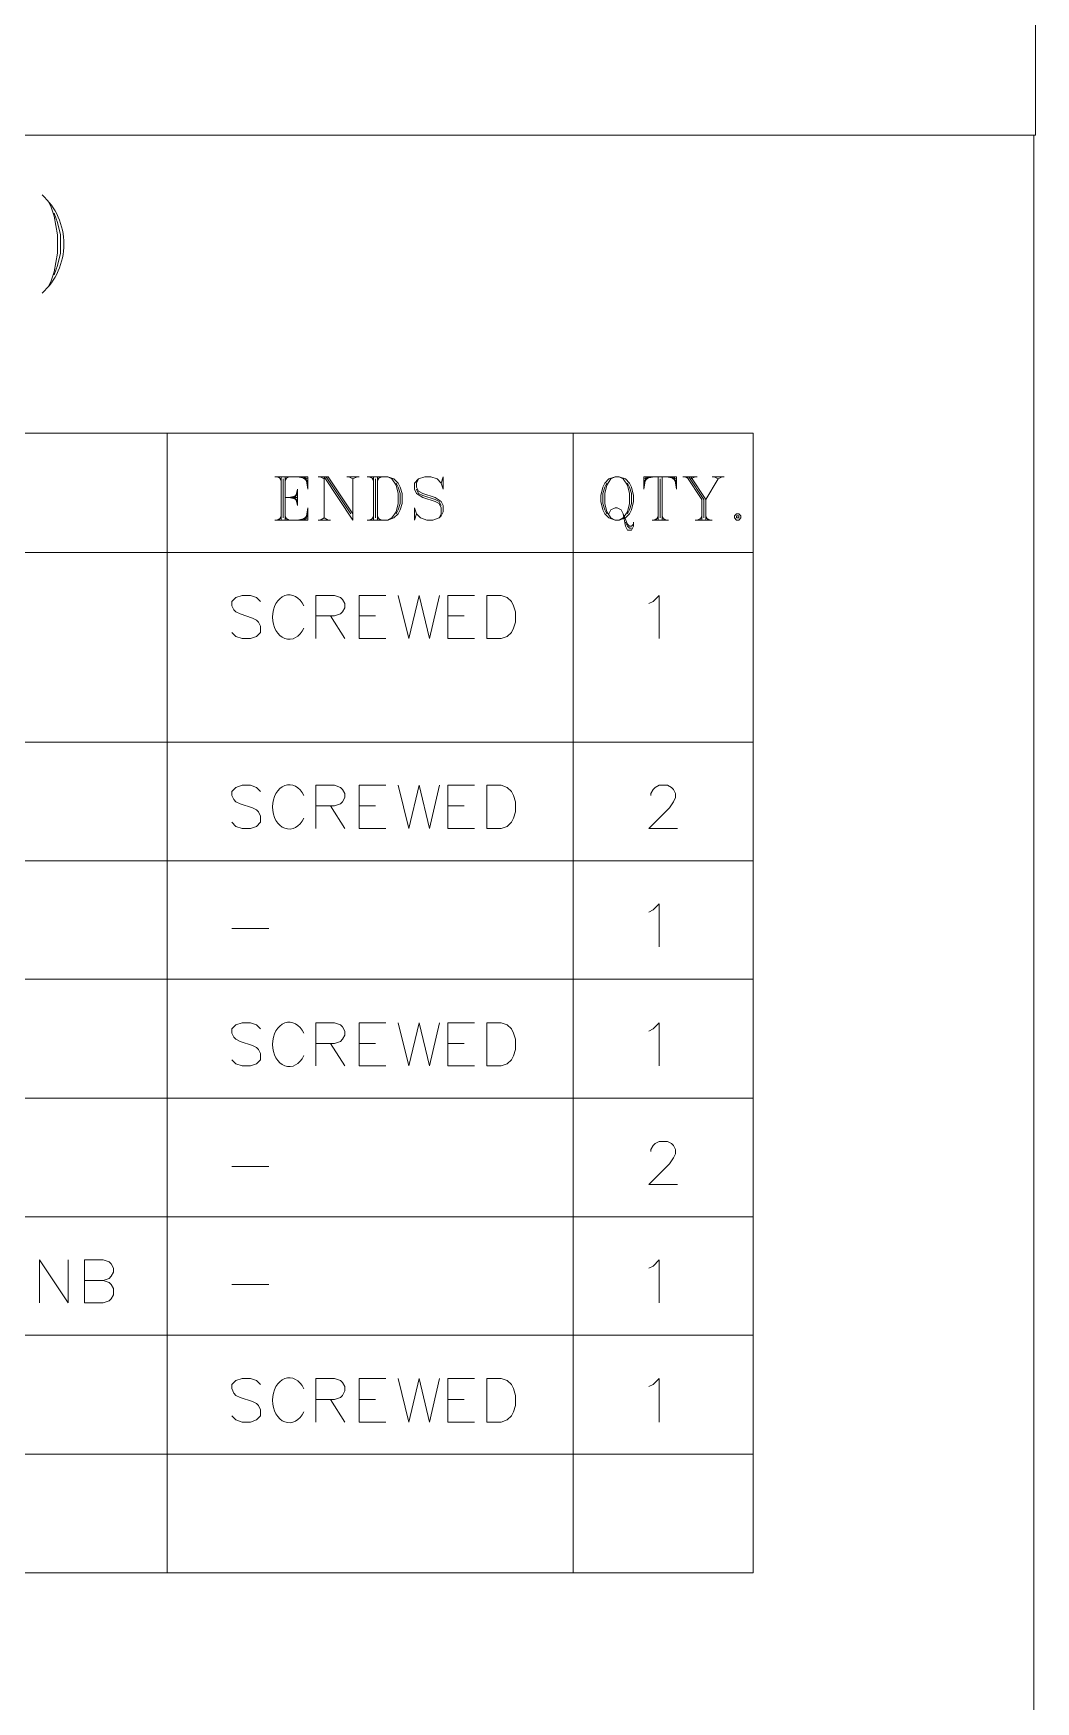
# Model space of a CAD drawing. Header units: inches. Extents: x -25.8 to 20.6, y -10.8 to 19.8.
# Drawn here: x -18.097 to -15.71, y 2.621 to 6.593 of the extents above; entities that cross this region are included whole.
import ezdxf

# ---------------------------------------------------------------- set-up
doc = ezdxf.new("R2010")
doc.units = ezdxf.units.IN
doc.header["$MEASUREMENT"] = 0
doc.layers.add('PDF_0', color=7, linetype='Continuous')

msp = doc.modelspace()

# ---------------------------------------------------------------- linework, layer by layer
at = {"layer": 'PDF_0', "lineweight": 0}
for points in [[(-25.77, 10.1323), (-15.7099, 10.1323), (-15.7099, 6.3506), (-25.77, 6.3506)], [(-25.77, 6.3506), (-15.7144, 6.3506), (-15.7144, 2.5677), (-25.77, 2.5677)], [(-20.6848, 5.6409), (-20.6848, 2.928), (-16.3828, 2.928), (-16.3828, 5.6409)], [(-16.7114, 5.5371), (-16.726, 5.5322), (-16.7358, 5.5224), (-16.7407, 5.5126), (-16.7456, 5.4931), (-16.7456, 5.4784), (-16.7407, 5.4589), (-16.7358, 5.4491), (-16.726, 5.4394), (-16.7114, 5.4345), (-16.7016, 5.4345), (-16.6869, 5.4394), (-16.6772, 5.4491), (-16.6723, 5.4589), (-16.6674, 5.4784), (-16.6674, 5.4931), (-16.6723, 5.5126), (-16.6772, 5.5224), (-16.6869, 5.5322), (-16.7016, 5.5371)], [(-17.4675, 5.4687), (-17.4724, 5.4882), (-17.4675, 5.5078)], [(-16.4219, 5.4491), (-16.4268, 5.4442), (-16.4268, 5.4394), (-16.4219, 5.4345), (-16.417, 5.4345), (-16.4121, 5.4394), (-16.4121, 5.4442), (-16.417, 5.4491)], [(-16.4219, 5.4442), (-16.4219, 5.4394), (-16.417, 5.4394), (-16.417, 5.4442)], [(-17.0167, 5.1523), (-17.0167, 5.2549), (-16.9825, 5.2549), (-16.9679, 5.25), (-16.9581, 5.2403), (-16.9532, 5.2305), (-16.9483, 5.2158), (-16.9483, 5.1914), (-16.9532, 5.1767), (-16.9581, 5.167), (-16.9679, 5.1572), (-16.9825, 5.1523)], [(-17.0167, 4.7004), (-17.0167, 4.803), (-16.9825, 4.803), (-16.9679, 4.7981), (-16.9581, 4.7883), (-16.9532, 4.7785), (-16.9483, 4.7639), (-16.9483, 4.7394), (-16.9532, 4.7248), (-16.9581, 4.715), (-16.9679, 4.7052), (-16.9825, 4.7004)], [(-17.0167, 4.1348), (-17.0167, 4.2374), (-16.9825, 4.2374), (-16.9679, 4.2325), (-16.9581, 4.2228), (-16.9532, 4.213), (-16.9483, 4.1983), (-16.9483, 4.1739), (-16.9532, 4.1592), (-16.9581, 4.1495), (-16.9679, 4.1397), (-16.9825, 4.1348)], [(-17.0167, 3.2871), (-17.0167, 3.3909), (-16.9825, 3.3909), (-16.9679, 3.386), (-16.9581, 3.3763), (-16.9532, 3.3665), (-16.9483, 3.3506), (-16.9483, 3.3262), (-16.9532, 3.3115), (-16.9581, 3.3018), (-16.9679, 3.292), (-16.9825, 3.2871)]]:
    msp.add_lwpolyline(points, close=True, dxfattribs=at)
for points in [[(-18.0612, 6.1942), (-18.0539, 6.1796), (-18.0466, 6.1576), (-18.0392, 6.1136), (-18.0392, 6.0696), (-18.0466, 6.0257), (-18.0539, 6.0037), (-18.0612, 5.989)], [(-18.0466, 6.1649), (-18.0392, 6.1429), (-18.0319, 6.1136), (-18.0319, 6.0696), (-18.0392, 6.0403), (-18.0466, 6.0183)], [(-17.7777, 5.6409), (-17.7777, 2.928)], [(-16.8115, 5.6409), (-16.8115, 2.928)], [(-17.5212, 5.5371), (-17.443, 5.5371), (-17.443, 5.5078), (-17.4479, 5.5371)], [(-17.5163, 5.5371), (-17.5066, 5.5322)], [(-17.5114, 5.5371), (-17.5066, 5.5273)], [(-17.5066, 5.5371), (-17.5066, 5.4345)], [(-17.5017, 5.5322), (-17.5017, 5.4394)], [(-17.4968, 5.5371), (-17.4968, 5.4345)], [(-17.4919, 5.5371), (-17.4968, 5.5273)], [(-17.487, 5.5371), (-17.4968, 5.5322)], [(-17.4675, 5.5371), (-17.443, 5.5322)], [(-17.4577, 5.5371), (-17.443, 5.5273)], [(-17.4528, 5.5371), (-17.443, 5.5224)], [(-17.4186, 5.5371), (-17.3942, 5.5371), (-17.3355, 5.4491)], [(-17.4137, 5.5371), (-17.404, 5.5322)], [(-17.404, 5.4394), (-17.404, 5.5371), (-17.3355, 5.4345), (-17.3355, 5.5322)], [(-17.3991, 5.5371), (-17.3404, 5.4491)], [(-17.3502, 5.5371), (-17.3209, 5.5371)], [(-17.3453, 5.5371), (-17.3355, 5.5322), (-17.3258, 5.5371)], [(-17.3013, 5.5371), (-17.2525, 5.5371), (-17.2378, 5.5322), (-17.2281, 5.5224), (-17.2232, 5.5126), (-17.2183, 5.498), (-17.2183, 5.4736), (-17.2232, 5.4589), (-17.2281, 5.4491), (-17.2378, 5.4394), (-17.2525, 5.4345), (-17.3013, 5.4345)], [(-17.2965, 5.5371), (-17.2867, 5.5322)], [(-17.2916, 5.5371), (-17.2867, 5.5273)], [(-17.2867, 5.5371), (-17.2867, 5.4345)], [(-17.2818, 5.5322), (-17.2818, 5.4394)], [(-17.2769, 5.5371), (-17.2769, 5.4345)], [(-17.272, 5.5371), (-17.2769, 5.5273)], [(-17.2671, 5.5371), (-17.2769, 5.5322)], [(-17.2525, 5.5371), (-17.2427, 5.5322), (-17.2329, 5.5175), (-17.2281, 5.498), (-17.2281, 5.4736), (-17.2329, 5.454), (-17.2427, 5.4394), (-17.2525, 5.4345)], [(-17.2329, 5.5224), (-17.2281, 5.5126), (-17.2232, 5.498), (-17.2232, 5.4736), (-17.2281, 5.4589), (-17.2329, 5.4491)], [(-17.1255, 5.5224), (-17.1206, 5.5371), (-17.1206, 5.5078), (-17.1255, 5.5224), (-17.1352, 5.5322), (-17.1499, 5.5371), (-17.1645, 5.5371), (-17.1792, 5.5322), (-17.189, 5.5224), (-17.189, 5.5078), (-17.1841, 5.498), (-17.1694, 5.4882), (-17.1401, 5.4784), (-17.1303, 5.4736), (-17.1255, 5.4638), (-17.1255, 5.4491), (-17.1303, 5.4394)], [(-17.1792, 5.5322), (-17.1841, 5.5224), (-17.1841, 5.5126), (-17.1792, 5.5029), (-17.1694, 5.498), (-17.1401, 5.4882), (-17.1255, 5.4784), (-17.1206, 5.4687), (-17.1206, 5.454), (-17.1255, 5.4442), (-17.1303, 5.4394), (-17.145, 5.4345), (-17.1597, 5.4345), (-17.1743, 5.4394), (-17.1841, 5.4491), (-17.189, 5.4638), (-17.189, 5.4345), (-17.1841, 5.4491)], [(-16.7309, 5.5224), (-16.7358, 5.5126), (-16.7407, 5.498), (-16.7407, 5.4736), (-16.7358, 5.4589), (-16.7309, 5.4491)], [(-16.7114, 5.5371), (-16.7211, 5.5322), (-16.7309, 5.5175), (-16.7358, 5.498), (-16.7358, 5.4736), (-16.7309, 5.454), (-16.7211, 5.4394), (-16.7114, 5.4345)], [(-16.7016, 5.4345), (-16.6918, 5.4394), (-16.6821, 5.454), (-16.6772, 5.4736), (-16.6772, 5.498), (-16.6821, 5.5175), (-16.6918, 5.5322), (-16.7016, 5.5371)], [(-16.6821, 5.4491), (-16.6772, 5.4589), (-16.6723, 5.4736), (-16.6723, 5.498), (-16.6772, 5.5126), (-16.6821, 5.5224)], [(-16.5697, 5.5371), (-16.5648, 5.5078), (-16.5648, 5.5371), (-16.643, 5.5371), (-16.643, 5.5078), (-16.6381, 5.5371)], [(-16.6332, 5.5371), (-16.643, 5.5224)], [(-16.6283, 5.5371), (-16.643, 5.5273)], [(-16.6185, 5.5371), (-16.643, 5.5322)], [(-16.6088, 5.5371), (-16.6088, 5.4345)], [(-16.6039, 5.5322), (-16.6039, 5.4394)], [(-16.599, 5.5371), (-16.599, 5.4345)], [(-16.5892, 5.5371), (-16.5648, 5.5322)], [(-16.5795, 5.5371), (-16.5648, 5.5273)], [(-16.5746, 5.5371), (-16.5648, 5.5224)], [(-16.5501, 5.5371), (-16.5159, 5.5371)], [(-16.5453, 5.5371), (-16.5355, 5.5322)], [(-16.5404, 5.5371), (-16.5049, 5.4833), (-16.5049, 5.4345)], [(-16.5355, 5.5371), (-16.5001, 5.4833), (-16.5001, 5.4394)], [(-16.5306, 5.5371), (-16.4952, 5.4833), (-16.4952, 5.4345)], [(-16.5208, 5.5371), (-16.5306, 5.5322)], [(-16.4659, 5.5322), (-16.4952, 5.4833)], [(-16.4805, 5.5371), (-16.4512, 5.5371)], [(-16.4756, 5.5371), (-16.4659, 5.5322), (-16.4561, 5.5371)], [(-17.4968, 5.4882), (-17.4675, 5.4882)], [(-17.4675, 5.4931), (-17.487, 5.4882), (-17.4675, 5.4833)], [(-17.4675, 5.498), (-17.4772, 5.4882), (-17.4675, 5.4784)], [(-17.1841, 5.5078), (-17.1792, 5.498), (-17.1694, 5.4931), (-17.1401, 5.4833), (-17.1303, 5.4784), (-17.1255, 5.4687)], [(-17.5212, 5.4345), (-17.443, 5.4345), (-17.443, 5.4638), (-17.4479, 5.4345)], [(-17.5066, 5.4442), (-17.5114, 5.4345)], [(-17.4968, 5.4442), (-17.4919, 5.4345)], [(-17.4577, 5.4345), (-17.443, 5.4442)], [(-17.4528, 5.4345), (-17.443, 5.4491)], [(-17.2867, 5.4442), (-17.2916, 5.4345)], [(-17.2769, 5.4442), (-17.272, 5.4345)], [(-16.726, 5.4491), (-16.7211, 5.4589), (-16.7114, 5.4638), (-16.7065, 5.4638), (-16.6967, 5.4589), (-16.6918, 5.4491), (-16.6869, 5.4198), (-16.6821, 5.41), (-16.6723, 5.41), (-16.6674, 5.4198), (-16.6674, 5.4296)], [(-16.6918, 5.4491), (-16.6821, 5.4247), (-16.6772, 5.4198), (-16.6723, 5.4198), (-16.6674, 5.4247)], [(-16.6088, 5.4442), (-16.6137, 5.4345)], [(-16.599, 5.4442), (-16.5941, 5.4345)], [(-16.5049, 5.4442), (-16.5098, 5.4345)], [(-16.4952, 5.4442), (-16.4903, 5.4345)], [(-17.5066, 5.4394), (-17.5163, 5.4345)], [(-17.4968, 5.4394), (-17.487, 5.4345)], [(-17.4675, 5.4345), (-17.443, 5.4394)], [(-17.4186, 5.4345), (-17.3893, 5.4345)], [(-17.4137, 5.4345), (-17.404, 5.4394), (-17.3942, 5.4345)], [(-17.2867, 5.4394), (-17.2965, 5.4345)], [(-17.2769, 5.4394), (-17.2671, 5.4345)], [(-16.6869, 5.4296), (-16.6821, 5.4198), (-16.6772, 5.4149), (-16.6723, 5.4149)], [(-16.6234, 5.4345), (-16.5843, 5.4345)], [(-16.6088, 5.4394), (-16.6185, 5.4345)], [(-16.599, 5.4394), (-16.5892, 5.4345)], [(-16.5208, 5.4345), (-16.4805, 5.4345)], [(-16.5049, 5.4394), (-16.5159, 5.4345)], [(-16.4952, 5.4394), (-16.4854, 5.4345)], [(-20.6848, 5.3575), (-16.3828, 5.3575)], [(-17.5554, 5.2403), (-17.5652, 5.25), (-17.5798, 5.2549), (-17.5994, 5.2549), (-17.614, 5.25), (-17.6238, 5.2403), (-17.6238, 5.2305), (-17.6189, 5.2207), (-17.614, 5.2158), (-17.6043, 5.2109), (-17.575, 5.2012), (-17.5652, 5.1963), (-17.5603, 5.1914), (-17.5554, 5.1816), (-17.5554, 5.167), (-17.5652, 5.1572), (-17.5798, 5.1523), (-17.5994, 5.1523), (-17.614, 5.1572), (-17.6238, 5.167)], [(-17.4235, 5.1523), (-17.4235, 5.2549), (-17.3795, 5.2549), (-17.3649, 5.25), (-17.36, 5.2451), (-17.3551, 5.2354), (-17.3551, 5.2256), (-17.36, 5.2158), (-17.3649, 5.2109), (-17.3795, 5.2061), (-17.4235, 5.2061)], [(-17.2574, 5.1523), (-17.3209, 5.1523), (-17.3209, 5.2549), (-17.2574, 5.2549)], [(-17.2281, 5.2549), (-17.2024, 5.1523), (-17.178, 5.2549), (-17.1535, 5.1523), (-17.1291, 5.2549)], [(-17.0461, 5.1523), (-17.1096, 5.1523), (-17.1096, 5.2549), (-17.0461, 5.2549)], [(-16.6308, 5.2354), (-16.621, 5.2403), (-16.6063, 5.2549), (-16.6063, 5.1523)], [(-17.3893, 5.2061), (-17.3551, 5.1523)], [(-17.3209, 5.2061), (-17.2818, 5.2061)], [(-17.1096, 5.2061), (-17.0705, 5.2061)], [(-20.6848, 4.9056), (-16.3828, 4.9056)], [(-17.5554, 4.7883), (-17.5652, 4.7981), (-17.5798, 4.803), (-17.5994, 4.803), (-17.614, 4.7981), (-17.6238, 4.7883), (-17.6238, 4.7785), (-17.6189, 4.7688), (-17.614, 4.7639), (-17.6043, 4.759), (-17.575, 4.7492), (-17.5652, 4.7443), (-17.5603, 4.7394), (-17.5554, 4.7297), (-17.5554, 4.715), (-17.5652, 4.7052), (-17.5798, 4.7004), (-17.5994, 4.7004), (-17.614, 4.7052), (-17.6238, 4.715)], [(-17.4235, 4.7004), (-17.4235, 4.803), (-17.3795, 4.803), (-17.3649, 4.7981), (-17.36, 4.7932), (-17.3551, 4.7834), (-17.3551, 4.7736), (-17.36, 4.7639), (-17.3649, 4.759), (-17.3795, 4.7541), (-17.4235, 4.7541)], [(-17.2574, 4.7004), (-17.3209, 4.7004), (-17.3209, 4.803), (-17.2574, 4.803)], [(-17.2281, 4.803), (-17.2024, 4.7004), (-17.178, 4.803), (-17.1535, 4.7004), (-17.1291, 4.803)], [(-17.0461, 4.7004), (-17.1096, 4.7004), (-17.1096, 4.803), (-17.0461, 4.803)], [(-16.6259, 4.7785), (-16.6259, 4.7834), (-16.621, 4.7932), (-16.6161, 4.7981), (-16.6063, 4.803), (-16.5868, 4.803), (-16.577, 4.7981), (-16.5721, 4.7932), (-16.5672, 4.7834), (-16.5672, 4.7736), (-16.5721, 4.7639), (-16.5819, 4.7492), (-16.6308, 4.7004), (-16.5624, 4.7004)], [(-17.3893, 4.7541), (-17.3551, 4.7004)], [(-17.3209, 4.7541), (-17.2818, 4.7541)], [(-17.1096, 4.7541), (-17.0705, 4.7541)], [(-20.6848, 4.6234), (-16.3828, 4.6234)], [(-16.6308, 4.5013), (-16.621, 4.5061), (-16.6063, 4.5208), (-16.6063, 4.4182)], [(-17.6238, 4.4622), (-17.5359, 4.4622)], [(-20.6848, 4.3412), (-16.3828, 4.3412)], [(-17.5554, 4.2228), (-17.5652, 4.2325), (-17.5798, 4.2374), (-17.5994, 4.2374), (-17.614, 4.2325), (-17.6238, 4.2228), (-17.6238, 4.213), (-17.6189, 4.2032), (-17.614, 4.1983), (-17.6043, 4.1934), (-17.575, 4.1837), (-17.5652, 4.1788), (-17.5603, 4.1739), (-17.5554, 4.1641), (-17.5554, 4.1495), (-17.5652, 4.1397), (-17.5798, 4.1348), (-17.5994, 4.1348), (-17.614, 4.1397), (-17.6238, 4.1495)], [(-17.4235, 4.1348), (-17.4235, 4.2374), (-17.3795, 4.2374), (-17.3649, 4.2325), (-17.36, 4.2276), (-17.3551, 4.2179), (-17.3551, 4.2081), (-17.36, 4.1983), (-17.3649, 4.1934), (-17.3795, 4.1886), (-17.4235, 4.1886)], [(-17.2574, 4.1348), (-17.3209, 4.1348), (-17.3209, 4.2374), (-17.2574, 4.2374)], [(-17.2281, 4.2374), (-17.2024, 4.1348), (-17.178, 4.2374), (-17.1535, 4.1348), (-17.1291, 4.2374)], [(-17.0461, 4.1348), (-17.1096, 4.1348), (-17.1096, 4.2374), (-17.0461, 4.2374)], [(-16.6308, 4.2179), (-16.621, 4.2228), (-16.6063, 4.2374), (-16.6063, 4.1348)], [(-17.3893, 4.1886), (-17.3551, 4.1348)], [(-17.3209, 4.1886), (-17.2818, 4.1886)], [(-17.1096, 4.1886), (-17.0705, 4.1886)], [(-20.6848, 4.0579), (-16.3828, 4.0579)], [(-16.6259, 3.9308), (-16.6259, 3.9357), (-16.621, 3.9455), (-16.6161, 3.9504), (-16.6063, 3.9553), (-16.5868, 3.9553), (-16.577, 3.9504), (-16.5721, 3.9455), (-16.5672, 3.9357), (-16.5672, 3.9259), (-16.5721, 3.9162), (-16.5819, 3.9015), (-16.6308, 3.8527), (-16.5624, 3.8527)], [(-17.6238, 3.8954), (-17.5359, 3.8954)], [(-20.6848, 3.7757), (-16.3828, 3.7757)], [(-18.0819, 3.5705), (-18.0819, 3.6731), (-18.0135, 3.5705), (-18.0135, 3.6731)], [(-17.9304, 3.6242), (-17.9158, 3.6194), (-17.9109, 3.6145), (-17.906, 3.6047), (-17.906, 3.59), (-17.9109, 3.5803), (-17.9158, 3.5754), (-17.9304, 3.5705), (-17.9744, 3.5705), (-17.9744, 3.6731), (-17.9304, 3.6731), (-17.9158, 3.6682), (-17.9109, 3.6633), (-17.906, 3.6536), (-17.906, 3.6438), (-17.9109, 3.634), (-17.9158, 3.6291), (-17.9304, 3.6242), (-17.9744, 3.6242)], [(-16.6308, 3.6536), (-16.621, 3.6584), (-16.6063, 3.6731), (-16.6063, 3.5705)], [(-17.6238, 3.6145), (-17.5359, 3.6145)], [(-20.6848, 3.4935), (-16.3828, 3.4935)], [(-17.5554, 3.3763), (-17.5652, 3.386), (-17.5798, 3.3909), (-17.5994, 3.3909), (-17.614, 3.386), (-17.6238, 3.3763), (-17.6238, 3.3665), (-17.6189, 3.3555), (-17.614, 3.3506), (-17.6043, 3.3457), (-17.575, 3.336), (-17.5652, 3.3311), (-17.5603, 3.3262), (-17.5554, 3.3164), (-17.5554, 3.3018), (-17.5652, 3.292), (-17.5798, 3.2871), (-17.5994, 3.2871), (-17.614, 3.292), (-17.6238, 3.3018)], [(-17.4235, 3.2871), (-17.4235, 3.3909), (-17.3795, 3.3909), (-17.3649, 3.386), (-17.36, 3.3812), (-17.3551, 3.3714), (-17.3551, 3.3616), (-17.36, 3.3506), (-17.3649, 3.3457), (-17.3795, 3.3409), (-17.4235, 3.3409)], [(-17.2574, 3.2871), (-17.3209, 3.2871), (-17.3209, 3.3909), (-17.2574, 3.3909)], [(-17.2281, 3.3909), (-17.2024, 3.2871), (-17.178, 3.3909), (-17.1535, 3.2871), (-17.1291, 3.3909)], [(-17.0461, 3.2871), (-17.1096, 3.2871), (-17.1096, 3.3909), (-17.0461, 3.3909)], [(-16.6308, 3.3714), (-16.621, 3.3763), (-16.6063, 3.3909), (-16.6063, 3.2871)], [(-17.3893, 3.3409), (-17.3551, 3.2871)], [(-17.3209, 3.3409), (-17.2818, 3.3409)], [(-17.1096, 3.3409), (-17.0705, 3.3409)], [(-20.6848, 3.2102), (-16.3828, 3.2102)]]:
    msp.add_lwpolyline(points, dxfattribs=at)
msp.add_arc((-18.1821, 6.0916), 0.1583, 312.1844, 47.8156, dxfattribs=at)
for centre, major_axis, ratio, start_param, end_param in [((-17.4872, 5.2035), (0.0001, 0.0529), 0.755298, 5.24824, 10.466008), ((-17.4872, 4.7516), (0.0001, 0.0529), 0.755298, 5.24824, 10.466008), ((-17.4872, 4.1861), (0.0001, 0.0529), 0.755298, 5.24824, 10.466008), ((-17.4871, 3.3389), (0.0002, 0.0536), 0.744988, 5.255388, 10.462593)]:
    msp.add_ellipse(centre, major_axis=major_axis, ratio=ratio, start_param=start_param, end_param=end_param, dxfattribs=at)

doc.saveas('drawing.dxf')
